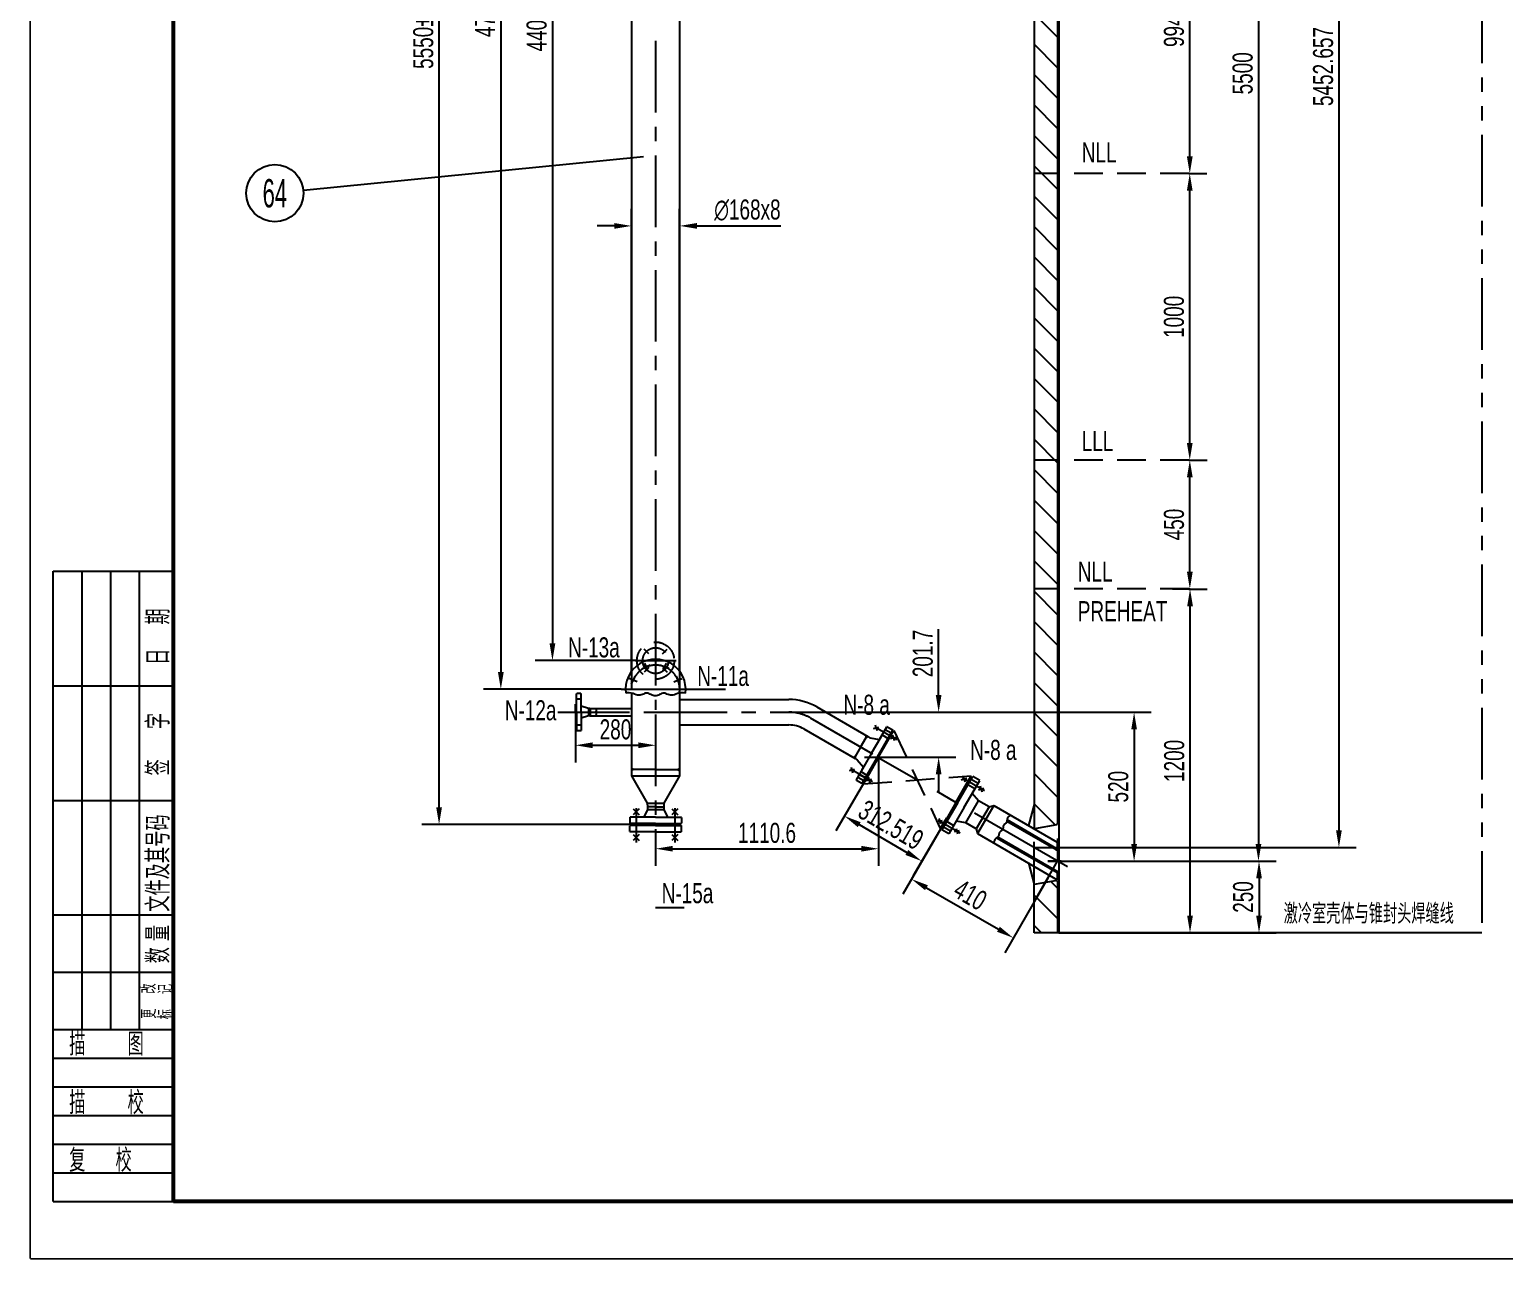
# Model space of a CAD drawing. Extents: x -2 to 23782, y -2 to 16822.
# Drawn here: x -2 to 5145, y -2 to 4291 of the extents above; entities that cross this region are included whole.
import ezdxf
from ezdxf.enums import TextEntityAlignment as Align

# ---------------------------------------------------------------- set-up
doc = ezdxf.new("R2010")
doc.units = 0
doc.header["$LTSCALE"] = 200
doc.header["$MEASUREMENT"] = 0
for name, pattern in [('F', [0.75, 0.5, -0.25]), ('G', [2, 1.25, -0.25, 0.25, -0.25]), ('K', [2.5, 1.25, -0.25, 0.25, -0.25, 0.25, -0.25])]:
    doc.linetypes.add(name, pattern=pattern)
doc.layers.get('0').update_dxf_attribs({"linetype": 'CONTINUOUS'})
doc.layers.get('DEFPOINTS').update_dxf_attribs({"linetype": 'CONTINUOUS'})
for name, color, linetype in [('01', 7, 'CONTINUOUS'), ('02', 1, 'CONTINUOUS'), ('02C', 3, 'CONTINUOUS'), ('04', 2, 'F'), ('05', 4, 'G'), ('07', 6, 'K'), ('08', 1, 'CONTINUOUS'), ('11', 3, 'CONTINUOUS')]:
    doc.layers.add(name, color=color, linetype=linetype)
doc.styles.get("Standard").update_dxf_attribs({"font": 'thenor.shx', "width": 0.707, "bigfont": 'hztxt.shx'})
doc.dimstyles.new('INTE', dxfattribs={"dimscale": 20, "dimtxt": 3.5, "dimasz": 3, "dimexe": 3, "dimexo": 0, "dimgap": 1, "dimtad": 1, "dimdec": 3, "dimdsep": 46, "dimtxsty": 'Standard', "dimcen": 0, "dimclrd": 1, "dimclre": 1, "dimclrt": 3, "dimaunit": 1, "dimadec": 0, "dimazin": 0, "dimtfac": 1, "dimtdec": 4, "dimtofl": 0, "dimtmove": 0, "dimatfit": 0, "dimfxl": 0, "dimtzin": 0, "dimarcsym": 0})
doc.dimstyles.new('INTE_CIR_CIR7', dxfattribs={"dimscale": 20, "dimtxt": 3.5, "dimasz": 3, "dimexe": 3, "dimexo": 0, "dimgap": 1, "dimtad": 1, "dimtoh": 1, "dimdec": 3, "dimdsep": 46, "dimtxsty": 'Standard', "dimcen": 0, "dimclrd": 1, "dimclre": 1, "dimclrt": 3, "dimadec": 0, "dimazin": 0, "dimtfac": 1, "dimtdec": 4, "dimtmove": 0, "dimatfit": 3, "dimfxl": 0, "dimtzin": 0, "dimarcsym": 0})

# ---------------------------------------------------------------- blocks, each defined once
blk = doc.blocks.new('*U2', base_point=(166.22, 129.15))
at = {"color": 3}
for p, q in [((150.22, 239.15), (150.22, 159.15)), ((155.22, 239.15), (155.22, 159.15)), ((160.22, 239.15), (160.22, 159.15)), ((145.22, 219.15), (166.22, 219.15)), ((145.22, 199.15), (166.22, 199.15)), ((145.22, 179.15), (166.22, 179.15)), ((145.22, 169.15), (166.22, 169.15)), ((145.22, 154.15), (166.22, 154.15)), ((145.22, 144.15), (166.22, 144.15)), ((145.22, 134.15), (166.22, 134.15)), ((145.22, 129.15), (166.22, 129.15))]:
    blk.add_line(p, q, dxfattribs=at)
for p, q in [((145.22, 159.15), (166.22, 159.15)), ((145.22, 149.15), (166.22, 149.15)), ((145.22, 139.15), (166.22, 139.15))]:
    blk.add_line(p, q)
at = {"layer": '01'}
for p, q in [((145.22, 129.15), (145.22, 239.15)), ((145.22, 239.15), (166.22, 239.15))]:
    blk.add_line(p, q, dxfattribs=at)
at = {"color": 3, "width": 0.707}
for s, height, p in [('日    期', 4, (165.57, 222.8)), ('签     字', 4, (165.57, 203.51)), ('文件及其号码', 4, (165.57, 179.73)), ('数 量', 4, (165.57, 170.72)), ('更    改', 2.5, (163.17, 161.05)), ('标    记', 2.5, (166.07, 160.95))]:
    blk.add_text(s, height=height, rotation=90, dxfattribs=at).set_placement(p)
for s, p in [('描       图', (148.02, 154.61)), ('描       校', (148.02, 144.38)), ('复     校', (148.02, 134.33))]:
    blk.add_text(s, height=4, dxfattribs=at).set_placement(p)
blk = doc.blocks.new('*U3')
at = {"layer": '02'}
for points, const_width in [([(0, 841), (0, 0)], 0.25), ([(25, 831), (25, 10)], 0.7), ([(25, 10), (1179, 10)], 0.7), ([(0, 0), (1189, 0)], 0.25)]:
    blk.add_lwpolyline(points, dxfattribs=dict(at, const_width=const_width))
blk = doc.blocks.new('*D37')
at = {"color": 1, "linetype": 'ByBlock'}
for p, q in [((4221.6, 8187.6), (4970.3, 8187.6)), ((4910.3, 8127.6), (4910.3, 2747.6)), ((4221.6, 2687.6), (4970.3, 2687.6))]:
    blk.add_line(p, q, dxfattribs=at)
for points in [[(4900.3, 8127.6), (4920.3, 8127.6), (4910.3, 8187.6)], [(4900.3, 2747.6), (4920.3, 2747.6), (4910.3, 2687.6)]]:
    blk.add_solid(points, dxfattribs=at)
at = {"layer": 'DEFPOINTS', "color": 0, "linetype": 'ByBlock'}
for p in [(4221.6, 8187.6), (4221.6, 2687.6), (4910.3, 2687.6)]:
    blk.add_point(p, dxfattribs=at)
at = {"color": 3, "linetype": 'ByBlock', "insert": (4855.3, 5437.6), "char_height": 70, "attachment_point": 5, "rotation": 90}
blk.add_mtext('5500', dxfattribs=at)
blk = doc.blocks.new('*D113')
at = {"color": 1, "linetype": 'ByBlock'}
for p, q in [((2960.5, 1639.8), (2960.5, 1371.3)), ((2182.5, 1486), (2182.5, 1371.3)), ((2242.5, 1431.3), (2900.5, 1431.3))]:
    blk.add_line(p, q, dxfattribs=at)
for points in [[(2242.5, 1441.3), (2242.5, 1421.3), (2182.5, 1431.3)], [(2900.5, 1441.3), (2900.5, 1421.3), (2960.5, 1431.3)]]:
    blk.add_solid(points, dxfattribs=at)
at = {"layer": 'DEFPOINTS', "color": 0, "linetype": 'ByBlock'}
for p in [(2960.5, 1639.8), (2182.5, 1486), (2960.5, 1431.3)]:
    blk.add_point(p, dxfattribs=at)
at = {"color": 3, "linetype": 'ByBlock', "insert": (2571.5, 1486.3), "char_height": 70, "attachment_point": 5}
blk.add_mtext('1110.6', dxfattribs=at)
blk = doc.blocks.new('*D114')
at = {"color": 1, "linetype": 'ByBlock'}
for p, q in [((8435.9, 3246.6), (8435.9, 3078.9)), ((8155.9, 3226.3), (8155.9, 3078.9)), ((8215.9, 3138.9), (8375.9, 3138.9))]:
    blk.add_line(p, q, dxfattribs=at)
for points in [[(8215.9, 3148.9), (8215.9, 3128.9), (8155.9, 3138.9)], [(8375.9, 3148.9), (8375.9, 3128.9), (8435.9, 3138.9)]]:
    blk.add_solid(points, dxfattribs=at)
at = {"layer": 'DEFPOINTS', "color": 0, "linetype": 'ByBlock'}
for p in [(8435.9, 3246.6), (8155.9, 3226.3), (8435.9, 3138.9)]:
    blk.add_point(p, dxfattribs=at)
at = {"color": 3, "linetype": 'ByBlock', "insert": (8295.9, 3193.9), "char_height": 70, "attachment_point": 5}
blk.add_mtext('280', dxfattribs=at)
blk = doc.blocks.new('*D130')
at = {"color": 1, "linetype": 'ByBlock'}
for p, q in [((2722.2, 3350.6), (2722.2, 4965)), ((2890.2, 3350.6), (2890.2, 4965)), ((2662.2, 4905), (2602.2, 4905)), ((2950.2, 4905), (3243.2, 4905))]:
    blk.add_line(p, q, dxfattribs=at)
for points in [[(2662.2, 4915), (2662.2, 4895), (2722.2, 4905)], [(2950.2, 4915), (2950.2, 4895), (2890.2, 4905)]]:
    blk.add_solid(points, dxfattribs=at)
at = {"layer": 'DEFPOINTS', "color": 0, "linetype": 'ByBlock'}
for p in [(2890.2, 4905), (2722.2, 3350.6), (2890.2, 3350.6)]:
    blk.add_point(p, dxfattribs=at)
at = {"color": 3, "linetype": 'ByBlock', "insert": (3126.7, 4960), "char_height": 70, "attachment_point": 5}
blk.add_mtext('∅168x8', dxfattribs=at)
blk = doc.blocks.new('*D131')
at = {"color": 1, "linetype": 'ByBlock'}
for p, q in [((4221.6, 2687.6), (4972.1, 2687.6)), ((4912.1, 2627.6), (4912.1, 2497.6)), ((4213.2, 2437.6), (4972.1, 2437.6))]:
    blk.add_line(p, q, dxfattribs=at)
for points in [[(4902.1, 2627.6), (4922.1, 2627.6), (4912.1, 2687.6)], [(4902.1, 2497.6), (4922.1, 2497.6), (4912.1, 2437.6)]]:
    blk.add_solid(points, dxfattribs=at)
at = {"layer": 'DEFPOINTS', "color": 0, "linetype": 'ByBlock'}
for p in [(4221.6, 2687.6), (4213.2, 2437.6), (4912.1, 2437.6)]:
    blk.add_point(p, dxfattribs=at)
at = {"color": 3, "linetype": 'ByBlock', "insert": (4857, 2562.6), "char_height": 70, "attachment_point": 5, "rotation": 90}
blk.add_mtext('250', dxfattribs=at)
blk = doc.blocks.new('*D132')
at = {"color": 1, "linetype": 'ByBlock'}
for p, q in [((2927.5, 2015.4), (2811.1, 1815.9)), ((3197.5, 1857.9), (3081.1, 1658.4)), ((2893.2, 1837.5), (3059.5, 1740.4))]:
    blk.add_line(p, q, dxfattribs=at)
for points in [[(2898.2, 1846.1), (2888.2, 1828.8), (2841.4, 1867.7)], [(3064.5, 1749.1), (3054.4, 1731.8), (3111.3, 1710.2)]]:
    blk.add_solid(points, dxfattribs=at)
at = {"layer": 'DEFPOINTS', "color": 0, "linetype": 'ByBlock'}
for p in [(2927.5, 2015.4), (3197.5, 1857.9), (3111.3, 1710.2)]:
    blk.add_point(p, dxfattribs=at)
at = {"color": 3, "linetype": 'ByBlock', "insert": (3004.1, 1836.5), "char_height": 70, "attachment_point": 5, "rotation": 329.7371}
blk.add_mtext('312.519', dxfattribs=at)
blk = doc.blocks.new('*D133')
at = {"color": 1, "linetype": 'ByBlock'}
for p, q in [((3197.5, 1857.9), (3045.9, 1595.4)), ((3552.5, 1652.9), (3401, 1390.4)), ((3127.9, 1617.3), (3379, 1472.3))]:
    blk.add_line(p, q, dxfattribs=at)
for points in [[(3132.9, 1626), (3122.9, 1608.7), (3075.9, 1647.3)], [(3384, 1481), (3374, 1463.7), (3431, 1442.3)]]:
    blk.add_solid(points, dxfattribs=at)
at = {"layer": 'DEFPOINTS', "color": 0, "linetype": 'ByBlock'}
for p in [(3197.5, 1857.9), (3552.5, 1652.9), (3431, 1442.3)]:
    blk.add_point(p, dxfattribs=at)
at = {"color": 3, "linetype": 'ByBlock', "insert": (3280.9, 1592.4), "char_height": 70, "attachment_point": 5, "rotation": 330}
blk.add_mtext('410', dxfattribs=at)
blk = doc.blocks.new('*D134')
at = {"color": 1, "linetype": 'ByBlock'}
for p, q in [((2647.6, 2230), (3912.6, 2230)), ((3852.6, 2170), (3852.6, 1770)), ((3551.1, 1710), (3912.6, 1710))]:
    blk.add_line(p, q, dxfattribs=at)
for points in [[(3842.6, 2170), (3862.6, 2170), (3852.6, 2230)], [(3842.6, 1770), (3862.6, 1770), (3852.6, 1710)]]:
    blk.add_solid(points, dxfattribs=at)
at = {"layer": 'DEFPOINTS', "color": 0, "linetype": 'ByBlock'}
for p in [(2647.6, 2230), (3551.1, 1710), (3852.6, 1710)]:
    blk.add_point(p, dxfattribs=at)
at = {"color": 3, "linetype": 'ByBlock', "insert": (3797.6, 1970), "char_height": 70, "attachment_point": 5, "rotation": 90}
blk.add_mtext('520', dxfattribs=at)
blk = doc.blocks.new('*D136')
at = {"color": 1, "linetype": 'ByBlock'}
for p, q in [((2112.9, 6810), (1762.6, 6810)), ((1822.6, 6750), (1822.6, 2470)), ((1991.8, 2410), (1762.6, 2410))]:
    blk.add_line(p, q, dxfattribs=at)
for points in [[(1812.6, 6750), (1832.6, 6750), (1822.6, 6810)], [(1812.6, 2470), (1832.6, 2470), (1822.6, 2410)]]:
    blk.add_solid(points, dxfattribs=at)
at = {"layer": 'DEFPOINTS', "color": 0, "linetype": 'ByBlock'}
for p in [(2112.9, 6810), (1822.6, 2410), (1991.8, 2410)]:
    blk.add_point(p, dxfattribs=at)
at = {"color": 3, "linetype": 'ByBlock', "insert": (1767.6, 4610), "char_height": 70, "attachment_point": 5, "rotation": 90}
blk.add_mtext('4400', dxfattribs=at)
blk = doc.blocks.new('*D138')
at = {"color": 1, "linetype": 'ByBlock'}
for p, q in [((2062.5, 7010), (1582.4, 7010)), ((1642.4, 6950), (1642.4, 2370)), ((2062.5, 2310), (1582.4, 2310))]:
    blk.add_line(p, q, dxfattribs=at)
for points in [[(1632.4, 6950), (1652.4, 6950), (1642.4, 7010)], [(1632.4, 2370), (1652.4, 2370), (1642.4, 2310)]]:
    blk.add_solid(points, dxfattribs=at)
at = {"layer": 'DEFPOINTS', "color": 0, "linetype": 'ByBlock'}
for p in [(2062.5, 7010), (1642.4, 2310), (2062.5, 2310)]:
    blk.add_point(p, dxfattribs=at)
at = {"color": 3, "linetype": 'ByBlock', "insert": (1587.4, 4660), "char_height": 70, "attachment_point": 5, "rotation": 90}
blk.add_mtext('4700', dxfattribs=at)
blk = doc.blocks.new('*D139')
at = {"color": 1, "linetype": 'ByBlock'}
for p, q in [((2098.5, 7065.9), (1367, 7065.9)), ((1427, 1575.9), (1427, 7005.9)), ((2133, 1515.9), (1367, 1515.9))]:
    blk.add_line(p, q, dxfattribs=at)
for points in [[(1417, 7005.9), (1437, 7005.9), (1427, 7065.9)], [(1417, 1575.9), (1437, 1575.9), (1427, 1515.9)]]:
    blk.add_solid(points, dxfattribs=at)
at = {"layer": 'DEFPOINTS', "color": 0, "linetype": 'ByBlock'}
for p in [(1427, 7065.9), (2098.5, 7065.9), (2133, 1515.9)]:
    blk.add_point(p, dxfattribs=at)
at = {"color": 3, "linetype": 'ByBlock', "insert": (1372, 4290.9), "char_height": 70, "attachment_point": 5, "rotation": 90}
blk.add_mtext('5550±1.5', dxfattribs=at)
blk = doc.blocks.new('*D140')
at = {"color": 1, "linetype": 'ByBlock'}
for p, q in [((4043.8, 2660), (4107.8, 2660)), ((4047.8, 1520), (4047.8, 2600)), ((3589.5, 1460), (4107.8, 1460))]:
    blk.add_line(p, q, dxfattribs=at)
for points in [[(4037.8, 2600), (4057.8, 2600), (4047.8, 2660)], [(4037.8, 1520), (4057.8, 1520), (4047.8, 1460)]]:
    blk.add_solid(points, dxfattribs=at)
at = {"layer": 'DEFPOINTS', "color": 0, "linetype": 'ByBlock'}
for p in [(4043.8, 2660), (4047.8, 2660), (3589.5, 1460)]:
    blk.add_point(p, dxfattribs=at)
at = {"color": 3, "linetype": 'ByBlock', "insert": (3992.8, 2060), "char_height": 70, "attachment_point": 5, "rotation": 90}
blk.add_mtext('1200', dxfattribs=at)
blk = doc.blocks.new('*D141')
at = {"color": 1, "linetype": 'ByBlock'}
for p, q in [((4043.8, 3110), (4107, 3110)), ((4047, 2720), (4047, 3050)), ((4047.8, 2660), (3987, 2660))]:
    blk.add_line(p, q, dxfattribs=at)
for points in [[(4037, 3050), (4057, 3050), (4047, 3110)], [(4037, 2720), (4057, 2720), (4047, 2660)]]:
    blk.add_solid(points, dxfattribs=at)
at = {"layer": 'DEFPOINTS', "color": 0, "linetype": 'ByBlock'}
for p in [(4043.8, 3110), (4047, 3110), (4047.8, 2660)]:
    blk.add_point(p, dxfattribs=at)
at = {"color": 3, "linetype": 'ByBlock', "insert": (3992, 2885), "char_height": 70, "attachment_point": 5, "rotation": 90}
blk.add_mtext('450', dxfattribs=at)
blk = doc.blocks.new('*D142')
at = {"color": 1, "linetype": 'ByBlock'}
for p, q in [((4043.8, 4110), (4106.8, 4110)), ((4046.8, 3170), (4046.8, 4050)), ((4043.8, 3110), (4106.8, 3110))]:
    blk.add_line(p, q, dxfattribs=at)
for points in [[(4036.8, 4050), (4056.8, 4050), (4046.8, 4110)], [(4036.8, 3170), (4056.8, 3170), (4046.8, 3110)]]:
    blk.add_solid(points, dxfattribs=at)
at = {"layer": 'DEFPOINTS', "color": 0, "linetype": 'ByBlock'}
for p in [(4043.8, 4110), (4046.8, 4110), (4043.8, 3110)]:
    blk.add_point(p, dxfattribs=at)
at = {"color": 3, "linetype": 'ByBlock', "insert": (3991.8, 3610), "char_height": 70, "attachment_point": 5, "rotation": 90}
blk.add_mtext('1000', dxfattribs=at)
blk = doc.blocks.new('*D143')
at = {"color": 1, "linetype": 'ByBlock'}
for p, q in [((4043.8, 5104), (4106.9, 5104)), ((4046.9, 4170), (4046.9, 5044)), ((4043.8, 4110), (4106.9, 4110))]:
    blk.add_line(p, q, dxfattribs=at)
for points in [[(4036.9, 5044), (4056.9, 5044), (4046.9, 5104)], [(4036.9, 4170), (4056.9, 4170), (4046.9, 4110)]]:
    blk.add_solid(points, dxfattribs=at)
at = {"layer": 'DEFPOINTS', "color": 0, "linetype": 'ByBlock'}
for p in [(4043.8, 5104), (4046.9, 5104), (4043.8, 4110)]:
    blk.add_point(p, dxfattribs=at)
at = {"color": 3, "linetype": 'ByBlock', "insert": (3991.9, 4607), "char_height": 70, "attachment_point": 5, "rotation": 90}
blk.add_mtext('994', dxfattribs=at)
blk = doc.blocks.new('*D382')
at = {"color": 1, "linetype": 'ByBlock'}
for p, q in [((3170.4, 1967.9), (3170.4, 2197.8)), ((2647.6, 1907.9), (3230.4, 1907.9)), ((3017.5, 1750.4), (3230.4, 1750.4)), ((3170.4, 1690.4), (3170.4, 1630.4))]:
    blk.add_line(p, q, dxfattribs=at)
for points in [[(3160.4, 1967.9), (3180.4, 1967.9), (3170.4, 1907.9)], [(3160.4, 1690.4), (3180.4, 1690.4), (3170.4, 1750.4)]]:
    blk.add_solid(points, dxfattribs=at)
at = {"layer": 'DEFPOINTS', "color": 0, "linetype": 'ByBlock'}
for p in [(2647.6, 1907.9), (3170.4, 1907.9), (3017.5, 1750.4)]:
    blk.add_point(p, dxfattribs=at)
at = {"color": 3, "linetype": 'ByBlock', "insert": (3115.4, 2112.8), "char_height": 70, "attachment_point": 5, "rotation": 90}
blk.add_mtext('201.7', dxfattribs=at)
blk = doc.blocks.new('*D393')
at = {"color": 1, "linetype": 'ByBlock'}
for p, q in [((4346.7, 6887.9), (4627.4, 6887.9)), ((4567.4, 6827.9), (4567.4, 1495.2)), ((3664, 1435.2), (4627.4, 1435.2))]:
    blk.add_line(p, q, dxfattribs=at)
for points in [[(4557.4, 6827.9), (4577.4, 6827.9), (4567.4, 6887.9)], [(4557.4, 1495.2), (4577.4, 1495.2), (4567.4, 1435.2)]]:
    blk.add_solid(points, dxfattribs=at)
at = {"layer": 'DEFPOINTS', "color": 0, "linetype": 'ByBlock'}
for p in [(4346.7, 6887.9), (3664, 1435.2), (4567.4, 1435.2)]:
    blk.add_point(p, dxfattribs=at)
at = {"color": 3, "linetype": 'ByBlock', "insert": (4512.4, 4161.5), "char_height": 70, "attachment_point": 5, "rotation": 90}
blk.add_mtext('5452.657', dxfattribs=at)

msp = doc.modelspace()

# ---------------------------------------------------------------- hatches: boundary and pattern name
at = {"layer": '08'}
h = msp.add_hatch(dxfattribs=at)
h.set_pattern_fill('ANSI31', color=256, scale=600, angle=90, style=0)
h.paths.add_polyline_path([(3503.5436, 3787.8518), (3585.5436, 3787.8518), (3585.5436, 4781.8518), (3503.5436, 4781.8518)])
h = msp.add_hatch(dxfattribs=at)
h.set_pattern_fill('ANSI31', color=256, scale=600, angle=90, style=0)
h.paths.add_polyline_path([(3585.5436, 3787.8518), (3503.5436, 3787.8518), (3503.5436, 2787.8518), (3585.5436, 2787.8518)])
h.paths.add_polyline_path([(3503.5436, 2337.8518), (3585.5436, 2337.8518), (3585.5436, 2787.8518), (3503.5436, 2787.8518)])
h = msp.add_hatch(dxfattribs=at)
h.set_pattern_fill('ANSI31', color=256, scale=600, angle=90, style=0)
h.paths.add_polyline_path([(3585.5436, 2337.8518), (3503.5436, 2337.8518), (3503.5436, 1502.7445), (3505.5436, 1501.5898), (3584.5436, 1515.5196), (3584.5436, 1520.1186), (3585.5436, 1520.6959)])
h = msp.add_hatch(dxfattribs=at)
h.set_pattern_fill('ANSI31', color=256, scale=600, angle=90, style=0)
h.paths.add_polyline_path([(3585.5436, 1315.3018), (3584.5444, 1315.8787), (3584.5444, 1320.8787), (3503.5436, 1306.5961), (3503.5436, 1137.8518), (3585.5436, 1137.8518)])

# ---------------------------------------------------------------- linework, layer by layer
at = {"layer": '01'}
for p, q in [((3589.5436, 7422.8465), (3589.5436, 1463.2359)), ((3585.5436, 6818.873), (3585.5436, 1520.6959)), ((3503.5436, 6778.9368), (3503.5436, 1502.7445)), ((2098.5436, 6624.8518), (2098.5436, 2050.8518)), ((2266.5436, 6624.8518), (2266.5436, 2050.8518)), ((2136.4444, 2059.9484), (2150.3026, 2065.6886)), ((2156.0428, 2051.8304), (2144.5623, 2079.5468)), ((2164.1608, 2071.4289), (2150.3026, 2065.6886)), ((2200.9265, 2071.4289), (2214.7847, 2065.6886)), ((2209.0445, 2051.8304), (2220.525, 2079.5468)), ((2228.6429, 2059.9484), (2214.7847, 2065.6886)), ((2118.565, 2014.3526), (2090.8486, 2025.8331)), ((2098.9665, 2006.2346), (2104.7068, 2020.0928)), ((2110.447, 2033.951), (2104.7068, 2020.0928)), ((2246.5223, 2014.3526), (2274.2387, 2025.8331)), ((2254.6402, 2033.951), (2260.3805, 2020.0928)), ((2266.1207, 2006.2346), (2260.3805, 2020.0928)), ((2098.5436, 1974.2052), (2098.5436, 1907.8518)), ((2266.5436, 1974.7221), (2266.5436, 1907.8518)), ((1948.5436, 1920.3518), (1922.5436, 1928.8518)), ((1948.5436, 1920.3518), (1948.5436, 1895.3518)), ((1952.8116, 1920.3518), (2098.5436, 1920.3518)), ((2098.5436, 1907.8518), (2098.5436, 1703.8103)), ((2266.5436, 1952.3518), (2647.5533, 1952.3518)), ((2266.5436, 1907.8518), (2266.5436, 1703.8103)), ((2744.8033, 1926.2937), (2923.4398, 1823.1578)), ((1948.5436, 1895.3518), (1922.5436, 1886.8518)), ((1952.8116, 1895.3518), (2098.5436, 1895.3518)), ((2266.5436, 1863.3518), (2647.5533, 1863.3518)), ((2942.9312, 1850.5049), (2962.2497, 1855.6813)), ((2952.5905, 1853.0931), (2950.0023, 1862.7523)), ((2700.3033, 1849.2174), (2878.9398, 1746.0816)), ((2952.5905, 1853.0931), (2955.1786, 1843.4338)), ((3002.9387, 1815.8595), (3022.2572, 1821.0359)), ((3012.5979, 1818.4477), (3010.0098, 1828.107)), ((3012.5979, 1818.4477), (3015.1861, 1808.7885)), ((2105.5436, 1707.8518), (2098.5436, 1711.8932)), ((2105.5436, 1707.8518), (2098.5436, 1703.8103)), ((2098.5436, 1703.8103), (2098.5436, 1685.7082)), ((2182.5436, 1707.8518), (2105.5436, 1707.8518)), ((2182.5436, 1707.8518), (2259.5436, 1707.8518)), ((2259.5436, 1707.8518), (2266.5436, 1711.8932)), ((2259.5436, 1707.8518), (2266.5436, 1703.8103)), ((2266.5436, 1703.8103), (2266.5436, 1685.7082)), ((2867.5905, 1705.8688), (2857.9312, 1703.2806)), ((2865.0023, 1715.528), (2870.1786, 1696.2095)), ((2867.5905, 1705.8688), (2877.2497, 1708.4569)), ((2098.5436, 1685.7082), (2153.5436, 1590.4454)), ((2098.5436, 1685.7082), (2266.5436, 1685.7082)), ((2266.5436, 1685.7082), (2211.5436, 1590.4454)), ((2927.5979, 1671.2234), (2917.9387, 1668.6352)), ((2925.0098, 1680.8827), (2930.1861, 1661.5642)), ((2927.5979, 1671.2234), (2937.2572, 1673.8116)), ((3249.2981, 1671.9678), (3268.6166, 1677.1442)), ((3258.9573, 1674.556), (3256.3691, 1684.2152)), ((3258.9573, 1674.556), (3261.5455, 1664.8967)), ((3318.9648, 1639.9107), (3316.3766, 1649.5699)), ((3265.3809, 1521.3136), (3309.8809, 1598.3899)), ((3309.3056, 1637.3225), (3328.6241, 1642.4988)), ((3318.9648, 1639.9107), (3321.553, 1630.2514)), ((2104.437, 1570.5427), (2125.6502, 1549.3295)), ((2125.6502, 1570.5427), (2104.437, 1549.3295)), ((2154.0436, 1567.8518), (2141.5436, 1541.8518)), ((2153.5436, 1590.4454), (2211.5436, 1590.4454)), ((2153.5436, 1590.4454), (2154.0436, 1577.8518)), ((2154.0436, 1567.8518), (2211.0436, 1567.8518)), ((2211.5436, 1590.4454), (2211.0436, 1577.8518)), ((2211.0436, 1567.8518), (2223.5436, 1541.8518)), ((2260.6502, 1570.5427), (2239.437, 1549.3295)), ((2239.437, 1570.5427), (2260.6502, 1549.3295)), ((3346.254, 1577.3899), (3301.754, 1500.3136)), ((3362.6463, 1581.7822), (3306.1463, 1483.9213)), ((3503.5436, 1585.8829), (3483.5436, 1511.9821)), ((2133.0436, 1515.8518), (2182.5436, 1515.8518)), ((2232.0436, 1515.8518), (2182.5436, 1515.8518)), ((3173.9573, 1527.3317), (3164.2981, 1524.7435)), ((3171.3691, 1536.9909), (3176.5455, 1517.6724)), ((3173.9573, 1527.3317), (3183.6166, 1529.9199)), ((3231.3766, 1502.3456), (3236.553, 1483.0271)), ((3233.9648, 1492.6863), (3243.6241, 1495.2745)), ((3505.5436, 1501.5898), (3584.5436, 1515.5196)), ((3584.5436, 1520.1186), (3589.5436, 1523.0053)), ((3584.5436, 1520.1186), (3584.5436, 1515.5196)), ((2104.437, 1480.7817), (2125.6502, 1459.5685)), ((2125.6502, 1480.7817), (2104.437, 1459.5685)), ((2260.6502, 1480.7817), (2239.437, 1459.5685)), ((2239.437, 1480.7817), (2260.6502, 1459.5685)), ((3233.9648, 1492.6863), (3224.3056, 1490.0981)), ((3584.5436, 1450.2056), (3584.5436, 1432.2685)), ((3584.5444, 1453.6693), (3584.5444, 1432.3073)), ((3589.5436, 1463.2359), (3589.5436, 1137.8518)), ((3483.5436, 1381.5009), (3503.5436, 1306.5961)), ((3584.5444, 1320.8787), (3503.5436, 1306.5961)), ((3503.5436, 1137.8518), (3503.5436, 1306.5961)), ((3584.5444, 1320.8787), (3584.5444, 1315.8787)), ((3584.5444, 1315.8787), (3589.5444, 1312.9919)), ((3585.5436, 1315.3018), (3585.5436, 1137.8518)), ((5066.5092, 1137.8518), (3503.5436, 1137.8518))]:
    msp.add_line(p, q, dxfattribs=at)
at = {"layer": '01', "ltscale": 0.5}
for p, q in [((1906.5436, 1971.8518), (1907.5436, 1972.8518)), ((1906.5436, 1907.8518), (1906.5436, 1971.8518)), ((1921.5436, 1972.8518), (1907.5436, 1972.8518)), ((1921.5436, 1972.8518), (1922.5436, 1971.8518)), ((1922.5436, 1907.8518), (1922.5436, 1971.8518)), ((1902.5436, 1907.8518), (1902.5436, 1935.8518)), ((1906.5436, 1935.8518), (1902.5436, 1935.8518)), ((1902.5436, 1907.8518), (1902.5436, 1879.8518)), ((1906.5436, 1907.8518), (1906.5436, 1843.8518)), ((1922.5436, 1907.8518), (1922.5436, 1843.8518)), ((1952.8116, 1920.3518), (1948.5436, 1920.3518)), ((1954.5436, 1907.8518), (1954.5436, 1920.3518)), ((1954.5436, 1920.3518), (1954.5436, 1895.3518)), ((1906.5436, 1879.8518), (1902.5436, 1879.8518)), ((1952.8116, 1895.3518), (1948.5436, 1895.3518)), ((1906.5436, 1843.8518), (1907.5436, 1842.8518)), ((1921.5436, 1842.8518), (1907.5436, 1842.8518)), ((1921.5436, 1842.8518), (1922.5436, 1843.8518)), ((2182.5436, 1577.8518), (2154.0436, 1577.8518)), ((2154.0436, 1577.8518), (2154.0436, 1567.8518)), ((2182.5436, 1577.8518), (2211.0436, 1577.8518)), ((2211.0436, 1577.8518), (2211.0436, 1567.8518)), ((2092.5436, 1540.8518), (2093.5436, 1541.8518)), ((2092.5436, 1540.8518), (2092.5436, 1520.8518)), ((2093.5436, 1519.8518), (2092.5436, 1520.8518)), ((2093.5436, 1512.3518), (2092.5436, 1511.3518)), ((2092.5436, 1491.3518), (2092.5436, 1511.3518)), ((2182.5436, 1541.8518), (2093.5436, 1541.8518)), ((2182.5436, 1519.8518), (2093.5436, 1519.8518)), ((2182.5436, 1512.3518), (2093.5436, 1512.3518)), ((2133.0436, 1519.8518), (2133.0436, 1515.8518)), ((2139.0436, 1512.3518), (2139.0436, 1515.8518)), ((2182.5436, 1541.8518), (2271.5436, 1541.8518)), ((2182.5436, 1519.8518), (2271.5436, 1519.8518)), ((2182.5436, 1512.3518), (2271.5436, 1512.3518)), ((2226.0436, 1512.3518), (2226.0436, 1515.8518)), ((2232.0436, 1519.8518), (2232.0436, 1515.8518)), ((2232.0436, 1519.8518), (2232.0436, 1515.8518)), ((2272.5436, 1540.8518), (2271.5436, 1541.8518)), ((2271.5436, 1519.8518), (2272.5436, 1520.8518)), ((2271.5436, 1512.3518), (2272.5436, 1511.3518)), ((2272.5436, 1540.8518), (2272.5436, 1520.8518)), ((2272.5436, 1491.3518), (2272.5436, 1511.3518)), ((2092.5436, 1491.3518), (2093.5436, 1490.3518)), ((2182.5436, 1490.3518), (2093.5436, 1490.3518)), ((2182.5436, 1490.3518), (2271.5436, 1490.3518)), ((2272.5436, 1491.3518), (2271.5436, 1490.3518))]:
    msp.add_line(p, q, dxfattribs=at)
at = {"layer": '01', "ltscale": 2}
for p, q in [((2965.5449, 1815.0142), (2989.5449, 1856.5835)), ((2990.911, 1856.9495), (2989.5449, 1856.5835)), ((2990.911, 1856.9495), (3009.9635, 1845.9495)), ((2898.1898, 1786.3518), (2917.4398, 1819.6937)), ((2917.4398, 1819.6937), (2917.4398, 1826.6219)), ((2917.4398, 1819.6937), (2923.4398, 1823.1578)), ((2923.4398, 1823.1578), (2930.8321, 1818.8899)), ((2930.8321, 1818.8899), (2964.2949, 1812.8492)), ((2936.2949, 1764.3518), (2969.7949, 1822.3755)), ((2957.0795, 1752.3518), (3010.3295, 1844.5835)), ((2960.5436, 1750.3518), (3014.2936, 1843.4495)), ((2990.0795, 1809.5094), (2993.5436, 1807.5094)), ((3010.3295, 1844.5835), (3009.9635, 1845.9495)), ((2878.9398, 1753.0098), (2872.9398, 1749.5457)), ((2898.1898, 1786.3518), (2878.9398, 1753.0098)), ((2878.9398, 1753.0098), (2878.9398, 1746.0816)), ((2936.2949, 1764.3518), (2883.0449, 1672.12)), ((2957.0795, 1752.3518), (2903.8295, 1660.12)), ((2960.5436, 1750.3518), (2906.7936, 1657.254)), ((2960.5436, 1750.3518), (2927.5436, 1693.1941)), ((2878.9398, 1746.0816), (2886.3321, 1741.8136)), ((2878.9398, 1746.0816), (2886.3321, 1741.8136)), ((2886.3321, 1741.8136), (2908.2949, 1715.8543)), ((2908.2949, 1715.8543), (2902.7949, 1706.3281)), ((2883.411, 1670.754), (2883.0449, 1672.12)), ((2883.411, 1670.754), (2902.4635, 1659.754)), ((2903.8295, 1660.12), (2902.4635, 1659.754)), ((2924.0795, 1695.1941), (2927.5436, 1693.1941)), ((3263.4732, 1650.0094), (3284.2232, 1685.9495)), ((3197.4404, 1537.5641), (3176.1616, 1501.9346))]:
    msp.add_line(p, q, dxfattribs=at)
at = {"layer": '01', "ltscale": 1.5}
for p, q in [((3230.4732, 1592.8518), (3263.4732, 1650.0094)), ((3235.6694, 1589.8518), (3289.4194, 1682.9495)), ((3259.9181, 1575.8518), (3313.6681, 1668.9495)), ((3268.6694, 1647.0094), (3263.4732, 1650.0094)), ((3313.6681, 1668.9495), (3289.4194, 1682.9495)), ((3309.8809, 1598.3899), (3287.9181, 1624.3492)), ((3346.254, 1577.3899), (3309.8809, 1598.3899)), ((3235.6694, 1589.8518), (3181.9194, 1496.754)), ((3230.4732, 1592.8518), (3197.4732, 1535.6941)), ((3259.9181, 1575.8518), (3206.1681, 1482.754)), ((3346.254, 1577.3899), (3362.6463, 1581.7822)), ((3362.6463, 1581.7822), (3584.5444, 1453.6693)), ((3206.1681, 1482.754), (3181.9194, 1496.754)), ((3202.6694, 1532.6941), (3197.4732, 1535.6941)), ((3265.3809, 1521.3136), (3231.9181, 1527.3543)), ((3301.754, 1500.3136), (3265.3809, 1521.3136)), ((3301.754, 1500.3136), (3306.1463, 1483.9213)), ((3580.5444, 1427.1111), (3408.3303, 1526.539)), ((3583.0444, 1431.4413), (3409.2032, 1531.8085)), ((3503.5436, 1502.7445), (3505.5436, 1501.5898)), ((3306.1463, 1483.9213), (3584.5444, 1323.1881)), ((3584.0444, 1346.5708), (3372.4973, 1468.7075)), ((3586.5444, 1350.9009), (3376.6229, 1472.0991)), ((3584.5444, 1450.2051), (3589.5444, 1447.3184)), ((3589.5444, 1432.3073), (3589.5444, 1447.3184)), ((3584.5444, 1345.7048), (3584.5444, 1323.1881)), ((3589.5444, 1345.7048), (3589.5444, 1326.0748))]:
    msp.add_line(p, q, dxfattribs=at)
at = {"layer": '01'}
for centre, radius, start, end in [((2182.5436, 1987.8518), 105, 352.5221172, 187.2146683), ((2647.5533, 1757.8518), 194.5, 60, 90), ((2647.5533, 1757.8518), 105.5, 60, 90)]:
    msp.add_arc(centre, radius, start, end, dxfattribs=at)
at = {"layer": '01', "ltscale": 1.5}
for centre, radius, start, end in [((3583.5444, 1432.3073), 6, 240, 0), ((3583.5444, 1432.3073), 1, 240, 0), ((3583.5444, 1345.7048), 1, 0, 60), ((3583.5444, 1345.7048), 6, 0, 60)]:
    msp.add_arc(centre, radius, start, end, dxfattribs=at)
at = {"layer": '02'}
for p, q in [((2140.3492, 3845.918), (953.2877, 3729.1243)), ((2911.7367, 1750.3518), (3017.4977, 1750.3518)), ((2960.5436, 1750.3518), (2960.5436, 1639.8182))]:
    msp.add_line(p, q, dxfattribs=at)
msp.add_circle((853.7682, 3719.3327), 100, dxfattribs=at)
at = {"layer": '02C'}
for points in [[(2286.6506, 1974.1867), (2280.4945, 1975.448), (2272.3756, 1975.6105), (2265.214, 1974.5196), (2258.8649, 1972.6488), (2253.183, 1970.4716), (2248.0235, 1968.4615), (2243.241, 1967.0921), (2238.7101, 1966.7161), (2234.3822, 1967.2035), (2230.2284, 1968.3037), (2226.2197, 1969.766), (2222.3271, 1971.3397), (2218.5214, 1972.7741), (2214.7738, 1973.8186), (2211.0553, 1974.2225), (2207.3415, 1973.8139), (2203.6278, 1972.737), (2199.914, 1971.2143), (2196.2003, 1969.4689), (2192.4865, 1967.7234), (2188.7728, 1966.2008), (2185.0591, 1965.1238), (2181.3453, 1964.7153), (2177.6316, 1965.1238), (2173.9178, 1966.2008), (2170.2041, 1967.7234), (2166.4903, 1969.4689), (2162.7766, 1971.2143), (2159.0629, 1972.737), (2155.3491, 1973.8139), (2151.6354, 1974.2225), (2147.9168, 1973.8186), (2144.1692, 1972.7741), (2140.3636, 1971.3397), (2136.4709, 1969.766), (2132.4622, 1968.3037), (2128.3084, 1967.2035), (2123.9805, 1966.7161), (2119.4496, 1967.0921), (2114.6672, 1968.4615), (2109.5076, 1970.4716), (2103.8257, 1972.6488), (2097.4766, 1974.5196), (2090.3151, 1975.6105), (2082.1961, 1975.448), (2078.375, 1974.6651)], [(1975.0641, 1920.3518), (1974.634, 1919.2506), (1974.4352, 1918.2806), (1974.4181, 1917.4266), (1974.5329, 1916.6734), (1974.7297, 1916.0055), (1974.9587, 1915.4079), (1975.1701, 1914.8652), (1975.3141, 1914.3622), (1975.3537, 1913.8856), (1975.3024, 1913.4304), (1975.1867, 1912.9935), (1975.0329, 1912.5718), (1974.8674, 1912.1624), (1974.7165, 1911.7621), (1974.6066, 1911.3679), (1974.5641, 1910.9768), (1974.6071, 1910.5861), (1974.7204, 1910.1955), (1974.8805, 1909.8049), (1975.0641, 1909.4143), (1975.2477, 1909.0236), (1975.4079, 1908.633), (1975.5212, 1908.2424), (1975.5641, 1907.8518), (1975.5212, 1907.4611), (1975.4079, 1907.0705), (1975.2477, 1906.6799), (1975.0641, 1906.2893), (1974.8805, 1905.8986), (1974.7204, 1905.508), (1974.6071, 1905.1174), (1974.5641, 1904.7268), (1974.6066, 1904.3356), (1974.7165, 1903.9414), (1974.8674, 1903.5411), (1975.0329, 1903.1317), (1975.1867, 1902.7101), (1975.3024, 1902.2731), (1975.3537, 1901.8179), (1975.3141, 1901.3413), (1975.1701, 1900.8383), (1974.9587, 1900.2956), (1974.7297, 1899.698), (1974.5329, 1899.0301), (1974.4181, 1898.2769), (1974.4352, 1897.4229), (1974.634, 1896.4529), (1975.0641, 1895.3518)], [(3420.6289, 1548.3059), (3416.3829, 1544.9723), (3413.3516, 1541.6181), (3411.3038, 1538.2987), (3410.008, 1535.0697), (3409.2331, 1531.9865), (3408.7478, 1529.1046), (3408.3207, 1526.4796), (3407.7206, 1524.1669), (3406.7708, 1522.2007), (3405.5133, 1520.529), (3404.0448, 1519.0789), (3402.4619, 1517.7771), (3400.8612, 1516.5505), (3399.3394, 1515.326), (3397.993, 1514.0303), (3396.9187, 1512.5904), (3396.1818, 1510.9543), (3395.7214, 1509.1551), (3395.4453, 1507.2472), (3395.2615, 1505.2849), (3395.0777, 1503.3226), (3394.8016, 1501.4147), (3394.3412, 1499.6155), (3393.6043, 1497.9794), (3392.5293, 1496.5426), (3391.1777, 1495.2688), (3389.6418, 1494.1038), (3388.0137, 1492.9932), (3386.3856, 1491.8825), (3384.8496, 1490.7175), (3383.4981, 1489.4438), (3382.4231, 1488.007), (3381.683, 1486.37), (3381.2009, 1484.5647), (3380.866, 1482.6403), (3380.5674, 1480.6459), (3380.1945, 1478.6307), (3379.6363, 1476.6438), (3378.7822, 1474.7343), (3377.5213, 1472.9515), (3375.788, 1471.3069), (3373.6977, 1469.6627), (3371.4109, 1467.8431), (3369.088, 1465.6727), (3366.8896, 1462.9759), (3364.9761, 1459.5773), (3363.5082, 1455.3012), (3362.6463, 1449.9722)]]:
    msp.add_lwpolyline(points, dxfattribs=at)
at = {"layer": '04'}
for p, q in [((4043.8172, 3787.8518), (3503.5436, 3787.8518)), ((4043.8172, 2787.8518), (3503.5436, 2787.8518)), ((4043.8172, 2337.8518), (3503.5436, 2337.8518)), ((2098.5436, 2050.8518), (2098.5436, 1987.8518)), ((2266.5436, 2050.8518), (2266.5436, 1974.7221)), ((3014.2936, 1843.4495), (3176.1616, 1501.9346)), ((2906.7936, 1657.254), (3284.2232, 1685.9495))]:
    msp.add_line(p, q, dxfattribs=at)
at = {"layer": '04', "ltscale": 0.5}
for p, q in [((1905.5436, 1933.3518), (1902.5436, 1933.3518)), ((1905.5436, 1907.8518), (1905.5436, 1933.3518)), ((1905.5436, 1907.8518), (1905.5436, 1882.3518)), ((1905.5436, 1882.3518), (1902.5436, 1882.3518))]:
    msp.add_line(p, q, dxfattribs=at)
at = {"layer": '04', "ltscale": 2}
for p, q in [((2973.2949, 1828.4376), (2994.0795, 1816.4376)), ((2984.2949, 1847.4902), (3005.0795, 1835.4902)), ((2899.2949, 1700.2659), (2920.0795, 1688.2659)), ((2888.2949, 1681.2133), (2909.0795, 1669.2133))]:
    msp.add_line(p, q, dxfattribs=at)
at = {"layer": '04', "ltscale": 1.5}
for p, q in [((3296.9181, 1639.9376), (3272.6694, 1653.9376)), ((3307.9181, 1658.9902), (3283.6694, 1672.9902)), ((3233.0713, 1591.3518), (3263.3213, 1643.7463)), ((3263.3213, 1643.7463), (3260.7232, 1645.2463)), ((3233.0713, 1591.3518), (3202.8213, 1538.9572)), ((3211.9181, 1492.7133), (3187.6694, 1506.7133)), ((3222.9181, 1511.7659), (3198.6694, 1525.7659)), ((3202.8213, 1538.9572), (3200.2232, 1540.4572))]:
    msp.add_line(p, q, dxfattribs=at)
at = {"layer": '04'}
msp.add_circle((2182.5436, 2087.8518), 65, dxfattribs=at)
at = {"layer": '05'}
for p, q in [((2182.5436, 4251.2622), (2182.5436, 1915.7718)), ((2158.5784, 2111.8169), (2142.4619, 2127.9335)), ((2206.5088, 2111.8169), (2222.6254, 2127.9335)), ((2112.9448, 2087.8518), (2254.7481, 2087.8518)), ((2158.5784, 2063.8866), (2142.4619, 2047.77)), ((2206.5088, 2063.8866), (2222.6254, 2047.77)), ((2062.5055, 1987.8518), (2300.1851, 1987.8518)), ((1841.2606, 1907.8518), (2182.5436, 1907.8518)), ((2182.5436, 1907.8518), (2647.5533, 1907.8518)), ((2182.5436, 1900.0691), (2182.5436, 1486.0171)), ((2722.5533, 1887.7556), (2960.5436, 1750.3518)), ((3597.941, 1387.8518), (3551.1285, 1387.8518))]:
    msp.add_line(p, q, dxfattribs=at)
at = {"layer": '05', "ltscale": 0.5}
for p, q in [((1925.4743, 1952.8518), (1903.8881, 1952.8518)), ((1926.091, 1862.8518), (1902.3462, 1862.8518)), ((2115.0436, 1572.5025), (2115.0436, 1453.5411)), ((2250.0436, 1572.5025), (2250.0436, 1453.5411))]:
    msp.add_line(p, q, dxfattribs=at)
at = {"layer": '05', "ltscale": 0.4}
for p, q in [((3024.0823, 1811.8172), (2947.5845, 1855.9833)), ((2939.0823, 1664.5929), (2862.5845, 1708.759)), ((3330.4492, 1633.2801), (3253.9513, 1677.4462)), ((3245.4492, 1486.0558), (3168.9513, 1530.2219))]:
    msp.add_line(p, q, dxfattribs=at)
at = {"layer": '05', "ltscale": 1.5}
msp.add_line((3619.8861, 1368.0241), (2959.8265, 1749.1097), dxfattribs=at)
at = {"layer": '05', "ltscale": 2}
msp.add_line((2889.9554, 1692.9563), (2916.9654, 1677.3621), dxfattribs=at)
at = {"layer": '05'}
msp.add_circle((2182.5436, 2087.8518), 45, dxfattribs=at)
for centre, radius, start, end in [((2182.5436, 1987.8518), 84.25, 350.9506213, 189.5058975), ((2647.5533, 1757.8518), 150, 60, 90)]:
    msp.add_arc(centre, radius, start, end, dxfattribs=at)
at = {"layer": '07'}
for p, q in [((5066.5092, 7422.8465), (5066.5092, 1137.8518)), ((3503.5436, 1306.5961), (3503.5436, 1454.787)), ((3585.5436, 1467.4735), (3585.5436, 1387.8518))]:
    msp.add_line(p, q, dxfattribs=at)
at = {"layer": '08'}
for p, q in [((2112.9448, 2087.8518), (1991.7733, 2087.8518)), ((2300.1851, 1987.8518), (2426.6572, 1987.8518)), ((3503.5436, 1435.1945), (3663.9613, 1435.1945)), ((3506.9718, 1251.7614), (3585.5436, 1387.8518)), ((2182.5436, 1225.77), (2282.5672, 1225.77))]:
    msp.add_line(p, q, dxfattribs=at)

# ---------------------------------------------------------------- block references
at = {"layer": '01', "xscale": 20, "yscale": 20, "zscale": 20}
for name, p in [('*U3', (0, 0)), ('*U2', (500, 200))]:
    msp.add_blockref(name, p, dxfattribs=at)

# ---------------------------------------------------------------- texts
at = {"layer": '02', "width": 0.633862}
for height, p, p2 in [(0.04, (2140.3366, 3845.898), (2140.3618, 3845.898)), (0.02, (2143.0081, 3681.6214), (2143.0207, 3681.6214)), (0.02, (2681.8511, 1942.0728), (2681.8637, 1942.0728)), (0.02, (1913.0934, 1877.3181), (1913.1059, 1877.3181)), (0.02, (2110.1943, 1472.8134), (2110.2069, 1472.8134))]:
    msp.add_text('●', height=height, dxfattribs=at).set_placement(p, p2, align=Align.FIT)
at = {"layer": '11', "width": 0.707}
for s, p in [('NLL', (3669.7642, 3826.7245)), ('LLL', (3669.7642, 2819.005)), ('NLL', (3655.9428, 2363.4606)), ('PREHEAT', (3655.9428, 2225.4168)), ('N-13a', (1877.0442, 2099.1015)), ('N-11a', (2328.0989, 1999.5657)), ('N-8 a', (2838.3112, 1898.8038)), ('N-12a', (1656.2834, 1879.5862)), ('N-8 a', (3280.3259, 1741.2915)), ('N-15a', (2203.8567, 1241.2479)), ('激冷室壳体与锥封头焊缝线', (4374.6597, 1169.382))]:
    msp.add_text(s, height=70, dxfattribs=at).set_placement(p)
at = {"layer": '11', "width": 0.639175}
msp.add_text('64', height=98.99495, dxfattribs=at).set_placement((811.0576, 3669.8352), (896.4789, 3669.8352), align=Align.FIT)

# ---------------------------------------------------------------- dimensions: what is measured, and where the dimension line sits
at = {"layer": '08'}
dim = msp.add_linear_dim(base=(1427.0001, 7065.8518), p1=(2133.0436, 1515.8518), p2=(2098.5436, 7065.8518), angle=90, text='<>%%p1.5', dimstyle='INTE_CIR_CIR7', dxfattribs=at)
dim.commit()
dim.dimension.update_dxf_attribs({"geometry": '*D139', "text_midpoint": (1372.0001, 4290.8518)})
dim = msp.add_linear_dim(base=(4286.6555, 1387.8518), p1=(3597.941, 6887.8518), p2=(3597.941, 1387.8518), angle=270, dimstyle='INTE', override={"dimaunit": 0}, dxfattribs=at)
dim.commit()
dim.dimension.update_dxf_attribs({"geometry": '*D37', "text_midpoint": (4231.6555, 4137.8518), "insert": (-623.6211, -1299.7638)})
dim = msp.add_linear_dim(base=(4567.3749, 1435.1945), p1=(4346.6555, 6887.8518), p2=(3663.9613, 1435.1945), angle=90, dimstyle='INTE_CIR_CIR7', override={"dimtoh": 0, "dimtofl": 0, "dimatfit": 0}, dxfattribs=at)
dim.commit()
dim.dimension.update_dxf_attribs({"geometry": '*D393', "text_midpoint": (4512.368, 4161.5231)})
for base, p1, p2, dimstyle, picture, middle, set_off in [((1642.4373, 1987.8518), (2062.5055, 6687.8518), (2062.5055, 1987.8518), 'INTE_CIR_CIR7', '*D138', (1587.4373, 4337.8518), (0, -322.1807)), ((1822.6324, 2087.8518), (2112.9448, 6487.8518), (1991.7733, 2087.8518), 'INTE_CIR_CIR7', '*D136', (1767.6324, 4287.8518), (0, -322.1807)), ((4046.8889, 4781.8518), (4043.8172, 3787.8518), (4043.8172, 4781.8518), 'INTE_CIR_CIR7', '*D143', (3991.8889, 4284.8518), (0, -322.1807)), ((4046.8168, 3787.8518), (4043.8172, 2787.8518), (4043.8172, 3787.8518), 'INTE_CIR_CIR7', '*D142', (3991.8168, 3287.8518), (0, -322.1807)), ((4047.0089, 2787.8518), (4047.7987, 2337.8518), (4043.8172, 2787.8518), 'INTE_CIR_CIR7', '*D141', (3992.0089, 2562.8518), (0, -322.1807)), ((4047.7987, 2337.8518), (3589.5436, 1137.8518), (4043.8172, 2337.8518), 'INTE_CIR_CIR7', '*D140', (3992.7918, 1737.8518), (0, -322.1807)), ((3852.5926, 1387.8518), (2647.5533, 1907.8518), (3551.1285, 1387.8518), 'INTE_CIR_CIR7', '*D134', (3797.5857, 1647.8518), (0, -322.1807)), ((4288.4332, 1137.8518), (3597.941, 1387.8518), (3589.5436, 1137.8518), 'INTE', '*D131', (4233.4263, 1262.8518), (-623.6211, -1299.7638))]:
    dim = msp.add_linear_dim(base=base, p1=p1, p2=p2, angle=90, dimstyle=dimstyle, dxfattribs=at)
    dim.commit()
    dim.dimension.update_dxf_attribs({"geometry": picture, "text_midpoint": middle, "insert": set_off})
dim = msp.add_linear_dim(base=(2266.5436, 3605.237), p1=(2098.5436, 2050.8518), p2=(2266.5436, 2050.8518), text='%%c168x8', dimstyle='INTE', dxfattribs=at)
dim.commit()
dim.dimension.update_dxf_attribs({"geometry": '*D130', "text_midpoint": (2503.0491, 3660.237), "insert": (-623.6211, -1299.7638)})
dim = msp.add_linear_dim(base=(3170.4235, 1907.8518), p1=(3017.4977, 1750.3518), p2=(2647.5533, 1907.8518), angle=90, text='201.7', dimstyle='INTE_CIR_CIR7', override={"dimtoh": 0, "dimtofl": 0, "dimatfit": 0}, dxfattribs=at)
dim.commit()
dim.dimension.update_dxf_attribs({"geometry": '*D382', "text_midpoint": (3115.4166, 2112.8171)})
dim = msp.add_linear_dim(base=(2182.5436, 1792.43), p1=(1902.5436, 1879.8518), p2=(2182.5436, 1900.0691), dimstyle='INTE', override={"dimtmove": 1, "dimatfit": 3}, dxfattribs=at)
dim.commit()
dim.dimension.update_dxf_attribs({"geometry": '*D114', "text_midpoint": (2042.5436, 1847.4369), "insert": (-6253.389, -1346.4847)})
for p1, p2, distance, picture, middle in [((2927.5436, 1693.1941), (3197.4732, 1535.6941), -170.9749, '*D132', (3004.0642, 1514.28)), ((3197.4732, 1535.6941), (3552.5436, 1330.6941), -243.1354, '*D133', (3280.9407, 1270.2641))]:
    dim = msp.add_aligned_dim(p1=p1, p2=p2, distance=distance, dimstyle='INTE_CIR_CIR7', dxfattribs=at)
    dim.commit()
    dim.dimension.update_dxf_attribs({"geometry": picture, "text_midpoint": middle, "insert": (0, -322.1807)})
dim = msp.add_linear_dim(base=(2960.5436, 1431.2526), p1=(2182.5436, 1486.0171), p2=(2960.5436, 1639.8182), text='1110.6', dimstyle='INTE', override={"dimtmove": 1, "dimatfit": 3}, dxfattribs=at)
dim.commit()
dim.dimension.update_dxf_attribs({"geometry": '*D113', "text_midpoint": (2571.5436, 1486.2526)})

doc.saveas('drawing.dxf')
